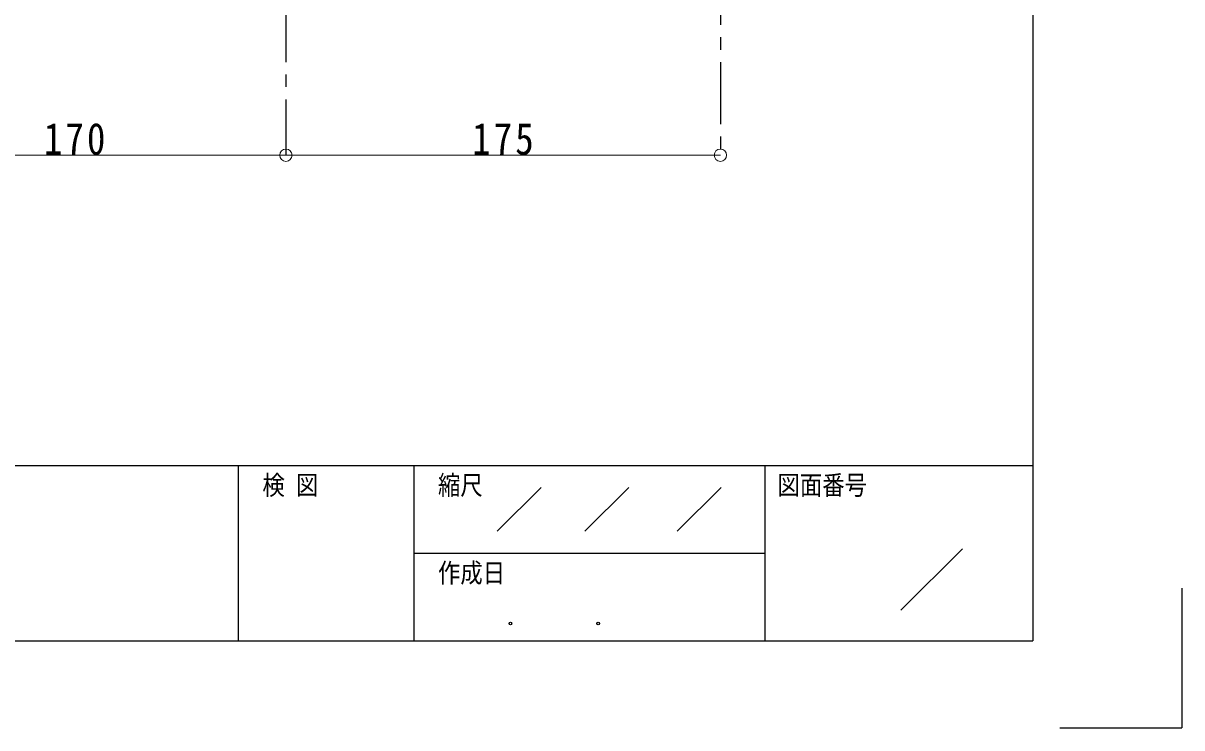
# Model space of a CAD drawing. Units: millimetres at full size, sheet at 1:5. Extents: x -1050 to 1050, y -742 to 742.
# Drawn here: x 583.3 to 1050, y -742.5 to -458.6 of the extents above; entities that cross this region are included whole.
import ezdxf
from ezdxf.enums import TextEntityAlignment as Align

# ---------------------------------------------------------------- set-up
doc = ezdxf.new("R2010")
doc.units = ezdxf.units.MM
doc.header["$LTSCALE"] = 5
doc.linetypes.add('CHAIN1', pattern=[8, 5, -1, 1, -1])
for name, color, linetype in [('0-0_通り芯', 7, 'CHAIN1'), ('1-4_印刷位置ライン', 7, 'Continuous'), ('1-5_図枠1_1', 7, 'Continuous')]:
    doc.layers.add(name, color=color, linetype=linetype)
doc.layers.add('0-3_寸法', color=54, linetype='Continuous', lineweight=20)
doc.styles.add('ＭＳ ゴシック', font='')
doc.styles.add('ＭＳ 明朝', font='')
doc.styles.get('ＭＳ ゴシック').set_extended_font_data('MS Gothic')
doc.styles.get('ＭＳ 明朝').set_extended_font_data('MS Mincho')

# ---------------------------------------------------------------- blocks, each defined once
blk = doc.blocks.new('dimension_origin')
at = {"color": 0, "linetype": 'Continuous', "lineweight": -2}
blk.add_circle((0, 0), 1.25, dxfattribs=at)

msp = doc.modelspace()

# ---------------------------------------------------------------- linework, layer by layer
at = {"layer": '0-0_通り芯'}
for p, q in [((689.131, -49.293), (689.131, -511.793)), ((864.131, -314.293), (864.131, -511.793))]:
    msp.add_line(p, q, dxfattribs=at)
at = {"layer": '0-3_寸法'}
for p, q in [((689.131, -511.793), (519.131, -511.793)), ((864.131, -511.793), (689.131, -511.793))]:
    msp.add_line(p, q, dxfattribs=at)
at = {"layer": '1-4_印刷位置ライン'}
for p in [(1050, -686.222), (1000.874, -742.5)]:
    msp.add_line(p, (1050, -742.5), dxfattribs=at)
at = {"layer": '1-5_図枠1_1'}
for p, q in [((990, 682.5), (990, -707.5)), ((-990, -636.793), (990, -636.793)), ((669.949, -636.793), (669.949, -707.5)), ((740.657, -636.793), (740.657, -707.5)), ((882.071, -636.793), (882.071, -707.5)), ((774.242, -663.308), (791.919, -645.631)), ((809.596, -663.308), (827.273, -645.631)), ((846.717, -663.308), (864.394, -645.631)), ((936.869, -695.126), (961.616, -670.379)), ((740.657, -672.146), (882.071, -672.146))]:
    msp.add_line(p, q, dxfattribs=at)
msp.add_lwpolyline([(-990, 682.5), (-990, -707.5), (990, -707.5)], dxfattribs=at)
for centre in [(779.545, -700.429), (814.899, -700.429)]:
    msp.add_circle(centre, 0.53, dxfattribs=at)

# ---------------------------------------------------------------- block references
at = {"layer": '0-3_寸法', "xscale": 2, "yscale": 2, "rotation": 180}
msp.add_blockref('dimension_origin', (689.131, -511.793), dxfattribs=at)
at = {"layer": '0-3_寸法', "xscale": 2, "yscale": 2}
for p in [(689.131, -511.793), (864.131, -511.793)]:
    msp.add_blockref('dimension_origin', p, dxfattribs=at)

# ---------------------------------------------------------------- texts
at = {"layer": '0-3_寸法', "char_height": 12.83, "attachment_point": 7, "style": 'ＭＳ ゴシック'}
for s, insert in [('\\T1.17;\\W0.85;170', (591.631, -511.793)), ('\\T1.17;\\W0.85;175', (764.131, -511.793))]:
    msp.add_mtext(s, dxfattribs=dict(at, insert=insert))
at = {"layer": '1-5_図枠1_1', "style": 'ＭＳ 明朝', "width": 0.85}
for s, p in [('検 図', (679.663, -650.934)), ('縮尺', (750.37, -650.934)), ('図面番号', (887.121, -650.934)), ('作成日', (750.37, -686.288))]:
    msp.add_text(s, height=7.776, dxfattribs=at).set_placement(p, align=Align.BOTTOM_LEFT)

doc.saveas('drawing.dxf')
